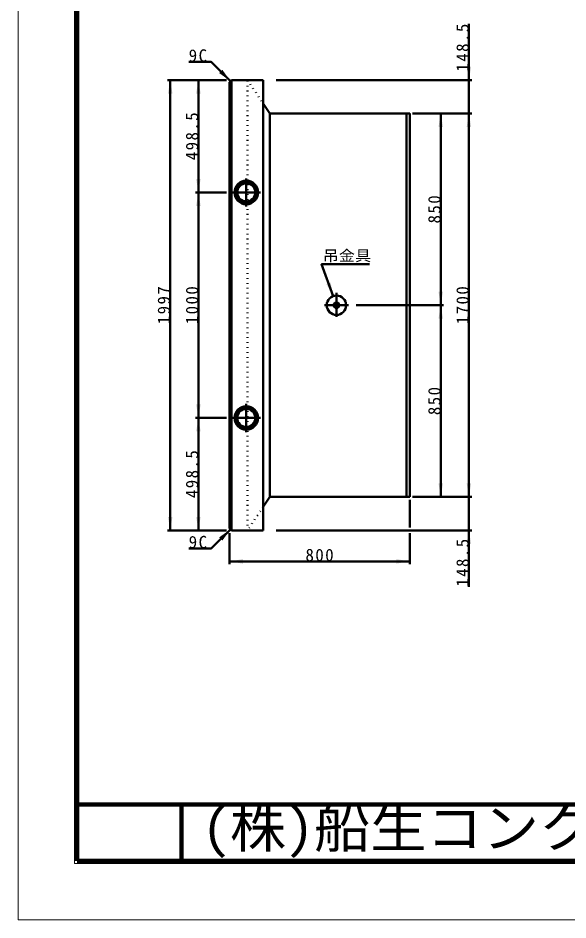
# Model space of a CAD drawing. Units: millimetres, scale not verified, with parts at other scales. Extents: x -2102 to 2102, y -1485 to 1485.
# Drawn here: x -2102 to -1127, y -1485 to 115 of the extents above; entities that cross this region are included whole.
import ezdxf
from ezdxf.enums import TextEntityAlignment as Align

# ---------------------------------------------------------------- set-up
doc = ezdxf.new("R2010")
doc.units = ezdxf.units.MM
doc.header["$LTSCALE"] = 5
doc.linetypes.add('DOTTED', pattern=[1.75, 0.25, -1.5])
doc.linetypes.add('LONG_DASHED_DOTTED', pattern=[15.25, 12, -1.5, 0.25, -1.5])
doc.layers.add('0-0_V-nasSTD', color=7, linetype='Continuous', lineweight=50)
doc.layers.add('0-1_0', color=7, linetype='Continuous', lineweight=100)
doc.styles.add('ＭＳ ゴシック', font='')
doc.styles.get('ＭＳ ゴシック').set_extended_font_data('MS Gothic')

msp = doc.modelspace()

# ---------------------------------------------------------------- linework, layer by layer
at = {"layer": '0-0_V-nasSTD', "lineweight": 100}
for p, q in [((-1997.5, 1380), (-1997.5, -1380)), ((-1997.5, -1380), (1997.5, -1380))]:
    msp.add_line(p, q, dxfattribs=at)
at = {"layer": '0-0_V-nasSTD'}
for p, q in [((-1302.508, 4.889), (-1302.508, 104.889)), ((-1732.508, 4.889), (-1837.508, 4.889)), ((-1832.508, 4.889), (-1832.508, -793.911)), ((-1782.508, -194.511), (-1782.508, 4.889)), ((-1723.908, 4.889), (-1727.508, 1.289)), ((-1727.508, 1.289), (-1727.508, -790.311)), ((-1667.508, 4.889), (-1723.908, 4.889)), ((-1723.908, 4.889), (-1723.908, -793.911)), ((-1667.508, -793.911), (-1667.508, 4.889)), ((-1644.508, 4.889), (-1297.508, 4.889)), ((-1302.508, -54.511), (-1302.508, 4.889)), ((-1667.508, -36.691), (-1655.508, -54.511)), ((-1413.508, -734.511), (-1413.508, -54.511)), ((-1402.508, -54.511), (-1297.508, -54.511)), ((-1352.508, -394.511), (-1352.508, -54.511)), ((-1302.508, -734.511), (-1302.508, -54.511)), ((-1732.508, -194.511), (-1787.508, -194.511)), ((-1782.508, -594.511), (-1782.508, -194.511)), ((-1502.508, -394.511), (-1347.508, -394.511)), ((-1352.508, -734.511), (-1352.508, -394.511)), ((-1732.508, -594.511), (-1787.508, -594.511)), ((-1782.508, -793.911), (-1782.508, -594.511)), ((-1655.508, -734.511), (-1667.508, -752.331)), ((-1402.508, -734.511), (-1297.508, -734.511)), ((-1302.508, -734.511), (-1302.508, -793.911)), ((-1407.508, -788.911), (-1407.508, -739.511)), ((-1732.508, -793.911), (-1837.508, -793.911)), ((-1727.508, -790.311), (-1723.908, -793.911)), ((-1727.508, -853.911), (-1727.508, -798.911)), ((-1723.908, -793.911), (-1667.508, -793.911)), ((-1644.508, -793.911), (-1297.508, -793.911)), ((-1407.508, -853.911), (-1407.508, -798.911)), ((-1302.508, -793.911), (-1302.508, -893.911)), ((-1407.508, -848.911), (-1727.508, -848.911))]:
    msp.add_line(p, q, dxfattribs=at)
at = {"layer": '0-0_V-nasSTD', "linetype": 'DOTTED'}
for p, q in [((-1695.508, -793.911), (-1695.508, 4.889)), ((-1695.508, 4.889), (-1667.508, -36.691)), ((-1667.508, -752.331), (-1695.508, -793.911))]:
    msp.add_line(p, q, dxfattribs=at)
at = {"layer": '0-0_V-nasSTD', "linetype": 'LONG_DASHED_DOTTED'}
for p, q in [((-1697.508, -169.511), (-1697.508, -219.511)), ((-1722.508, -194.511), (-1672.508, -194.511)), ((-1537.508, -372.711), (-1537.508, -415.111)), ((-1558.708, -394.511), (-1516.308, -394.511)), ((-1697.508, -569.511), (-1697.508, -619.511)), ((-1722.508, -594.511), (-1672.508, -594.511))]:
    msp.add_line(p, q, dxfattribs=at)
at = {"layer": '0-0_V-nasSTD', "lineweight": 18}
for points in [[(-2102.5, -1485), (-2102.5, 1485), (2102.5, 1485), (2102.5, -1485)], [(-2002.5, -1385), (-2002.5, 1385), (2002.5, 1385), (2002.5, -1385)]]:
    msp.add_lwpolyline(points, close=True, dxfattribs=at)
at = {"layer": '0-0_V-nasSTD'}
for points in [[(-1725.708, 3.089), (-1759.649, 37.03), (-1799.649, 37.03)], [(-1407.508, -734.511), (-1407.508, -54.511), (-1655.508, -54.511)], [(-1407.508, -734.511), (-1655.508, -734.511), (-1655.508, -54.511)], [(-1543.39, -378.348), (-1563.911, -321.967), (-1478.911, -321.967)], [(-1725.708, -792.111), (-1759.649, -826.052), (-1799.649, -826.052)]]:
    msp.add_lwpolyline(points, dxfattribs=at)
for centre, radius in [((-1697.508, -194.511), 21), ((-1697.508, -194.511), 18), ((-1697.508, -194.511), 16), ((-1537.508, -394.511), 17.2), ((-1537.508, -394.511), 5), ((-1697.508, -594.511), 21), ((-1697.508, -594.511), 18), ((-1697.508, -594.511), 16)]:
    msp.add_circle(centre, radius, dxfattribs=at)
for points in [[(-1745.507, 17.231), (-1742.678, 20.06), (-1725.708, 3.089)], [(-1742.678, 20.06), (-1739.85, 22.888), (-1725.708, 3.089)], [(-1306.508, 28.889), (-1302.508, 4.889), (-1302.508, 28.889)], [(-1302.508, 4.889), (-1302.508, 28.889), (-1298.508, 28.889)], [(-1836.508, -19.111), (-1832.508, -19.111), (-1832.508, 4.889)], [(-1832.508, -19.111), (-1832.508, 4.889), (-1828.508, -19.111)], [(-1786.508, -19.111), (-1782.508, -19.111), (-1782.508, 4.889)], [(-1782.508, -19.111), (-1782.508, 4.889), (-1778.508, -19.111)], [(-1356.508, -78.511), (-1352.508, -78.511), (-1352.508, -54.511)], [(-1352.508, -78.511), (-1352.508, -54.511), (-1348.508, -78.511)], [(-1306.508, -78.511), (-1302.508, -78.511), (-1302.508, -54.511)], [(-1302.508, -78.511), (-1302.508, -54.511), (-1298.508, -78.511)], [(-1786.508, -170.511), (-1782.508, -194.511), (-1782.508, -170.511)], [(-1782.508, -194.511), (-1782.508, -170.511), (-1778.508, -170.511)], [(-1786.508, -218.511), (-1782.508, -218.511), (-1782.508, -194.511)], [(-1782.508, -218.511), (-1782.508, -194.511), (-1778.508, -218.511)], [(-1555.358, -357.164), (-1551.599, -355.796), (-1543.39, -378.348)], [(-1551.599, -355.796), (-1547.84, -354.427), (-1543.39, -378.348)], [(-1356.508, -370.511), (-1352.508, -394.511), (-1352.508, -370.511)], [(-1352.508, -394.511), (-1352.508, -370.511), (-1348.508, -370.511)], [(-1356.508, -418.511), (-1352.508, -418.511), (-1352.508, -394.511)], [(-1352.508, -418.511), (-1352.508, -394.511), (-1348.508, -418.511)], [(-1786.508, -570.511), (-1782.508, -594.511), (-1782.508, -570.511)], [(-1782.508, -594.511), (-1782.508, -570.511), (-1778.508, -570.511)], [(-1786.508, -618.511), (-1782.508, -618.511), (-1782.508, -594.511)], [(-1782.508, -618.511), (-1782.508, -594.511), (-1778.508, -618.511)], [(-1356.508, -710.511), (-1352.508, -734.511), (-1352.508, -710.511)], [(-1352.508, -734.511), (-1352.508, -710.511), (-1348.508, -710.511)], [(-1306.508, -710.511), (-1302.508, -734.511), (-1302.508, -710.511)], [(-1302.508, -734.511), (-1302.508, -710.511), (-1298.508, -710.511)], [(-1836.508, -769.911), (-1832.508, -793.911), (-1832.508, -769.911)], [(-1832.508, -793.911), (-1832.508, -769.911), (-1828.508, -769.911)], [(-1786.508, -769.911), (-1782.508, -793.911), (-1782.508, -769.911)], [(-1782.508, -793.911), (-1782.508, -769.911), (-1778.508, -769.911)], [(-1745.507, -806.253), (-1742.678, -809.081), (-1725.708, -792.111)], [(-1742.678, -809.081), (-1739.85, -811.91), (-1725.708, -792.111)], [(-1306.508, -817.911), (-1302.508, -817.911), (-1302.508, -793.911)], [(-1302.508, -817.911), (-1302.508, -793.911), (-1298.508, -817.911)], [(-1727.508, -848.911), (-1703.508, -848.911), (-1703.508, -844.911)], [(-1431.508, -848.911), (-1431.508, -844.911), (-1407.508, -848.911)], [(-1727.508, -848.911), (-1703.508, -852.911), (-1703.508, -848.911)], [(-1431.508, -852.911), (-1431.508, -848.911), (-1407.508, -848.911)]]:
    msp.add_solid(points, dxfattribs=at)
at = {"layer": '0-1_0'}
for p, q in [((-1997.5, -1280), (1997.5, -1280)), ((-1812.5, -1280), (-1812.5, -1380))]:
    msp.add_line(p, q, dxfattribs=at)

# ---------------------------------------------------------------- texts
at = {"layer": '0-0_V-nasSTD', "style": 'ＭＳ ゴシック'}
for s, height, width, p in [('吊金具', 19.06, 1.1, (-1561.911, -321.967)), ('(株)船生コンクリート工業', 69.65, 1.05, (-1776.5, -1377.45))]:
    msp.add_text(s, height=height, dxfattribs=dict(at, width=width)).set_placement(p, align=Align.BOTTOM_LEFT)
at = {"layer": '0-0_V-nasSTD', "char_height": 21.99, "attachment_point": 7, "rotation": 90, "style": 'ＭＳ ゴシック'}
for s, insert in [('\\T1.17;148.5', (-1302.508, 19.889)), ('\\T1.17;498.5', (-1782.508, -137.311)), ('\\T1.17;850', (-1352.508, -249.511)), ('\\T1.17;1997', (-1832.508, -428.261)), ('\\T1.17;1000', (-1782.508, -428.261)), ('\\T1.17;1700', (-1302.508, -428.261)), ('\\T1.17;850', (-1352.508, -589.511)), ('\\T1.17;498.5', (-1782.508, -736.711)), ('\\T1.17;148.5', (-1302.508, -893.911))]:
    msp.add_mtext(s, dxfattribs=dict(at, insert=insert))
at = {"layer": '0-0_V-nasSTD', "char_height": 21.99, "attachment_point": 7, "style": 'ＭＳ ゴシック'}
for s, insert in [('\\T1.17;9C', (-1799.649, 37.03)), ('\\T1.17;9C', (-1799.649, -826.052)), ('\\T1.17;800', (-1592.508, -848.911))]:
    msp.add_mtext(s, dxfattribs=dict(at, insert=insert))

doc.saveas('drawing.dxf')
